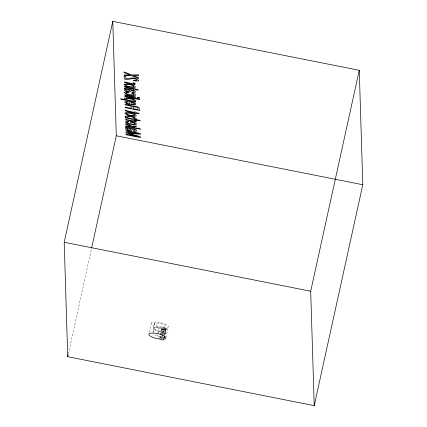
<?xml version="1.0" encoding="UTF-8"?>
<svg xmlns="http://www.w3.org/2000/svg" width="427" height="427" viewBox="0 0 427 427"><rect width="100%" height="100%" fill="white"/><g stroke="black" fill="none" stroke-linecap="round" stroke-linejoin="round"><path stroke-width="0.32" stroke-dasharray="2.13 1.6" d="M153.571 327.445L153.304 329.222L158.518 331.256L164 331.512L165.238 325.31L160.024 323.276L154.542 323.02L153.571 327.445L159.052 327.701L164.267 329.735L164 331.512M154.542 323.02L154.275 324.798L159.49 326.831L164.971 327.087M153.523 331.838L154.323 327.739L159.015 327.957L163.477 329.697L162.116 336.38L157.419 336.161L152.957 334.416M162.116 336.38L163.477 329.697M68.304 354.095L91.447 248.834M149.215 332.462L151.217 323.362M153.186 332.895L154.323 327.739M157.878 333.113L159.015 327.957M157.419 336.161L157.702 334.869M157.846 334.224L158.556 331L163.247 331.219M159.757 338.36L161.929 327.851A2.295 0.651 12.4 0 1 162.954 327.306A2.295 0.651 12.4 0 1 165.665 327.952L166.338 328.555L164.838 335.216M159.874 338.467L162.041 327.957A8.727 2.477 12.4 0 1 151.243 323.143A8.727 2.477 12.4 0 1 163.295 323.463A8.727 2.477 12.4 0 1 165.852 328.059L164.411 334.752M160.232 338.675L161.235 334.122M161.379 333.471L162.522 328.267L162.159 328.059M160.846 338.221L162.991 328.47L162.522 328.267M161.246 339.049L162.244 334.496M162.388 333.845L163.53 328.641L162.991 328.47M161.828 339.187L162.399 336.583M162.97 333.983L164.112 328.779L165.697 328.897L166.338 328.555M162.548 338.627L164.694 328.87M163.552 338.654L164.278 335.211M163.738 338.568L166.028 328.16M164.048 337.938L166.05 328.833M164.112 338.12L164.683 335.521M164.827 334.869L166.258 328.368M164.267 337.821L164.694 335.868M165.863 337.805L168.297 326.751M165.852 328.059L162.041 327.957M163.53 328.641L164.112 328.779M154.094 329.26L158.556 331"/><path stroke-width="0.64" d="M64.205 242.264L112.776 21.35L359.267 70.306L362.795 184.736L314.224 405.65L67.733 356.694L64.205 242.264L310.696 291.219L314.224 405.65M67.733 356.694L68.16 354.746M91.591 248.188L116.304 135.781L112.776 21.35M310.696 291.219L359.267 70.306M116.304 135.781L362.795 184.736M125.912 86.814L126.771 87.386L133.71 88.763L133.694 88.256L135.151 88.544L135.167 89.051L138.135 89.643L138.151 90.182L135.183 89.59L135.199 90.022L133.736 89.734L133.726 89.302L125.762 87.69L124.369 86.809L124.524 86.435L125.912 86.814M126.638 110.412L127.497 110.983L134.436 112.36L134.42 111.858L135.877 112.146L135.893 112.653L138.86 113.24L138.876 113.779L135.909 113.192L135.925 113.619L134.468 113.331L134.452 112.899L126.488 111.287L125.095 110.406L125.25 110.033L126.638 110.412M124.38 88.261L124.529 88.699L126.013 89.248L124.785 89.467L124.278 90.038C125.554 91.736 128.394 92.088 130.39 91.656C130.774 89.851 132.824 90.289 133.891 91.25L133.827 91.912L132.028 91.917L132.044 92.413L134.313 92.643L135.332 92.296L135.316 91.335L133.848 90.385L124.38 88.261M125.575 127.032L125.725 127.47L127.203 128.02L125.981 128.239L125.474 128.81C126.75 130.507 129.584 130.859 131.58 130.427C131.97 128.623 134.019 129.061 135.087 130.021L135.017 130.683L133.224 130.689L133.24 131.185L135.508 131.415L136.528 131.068L136.512 130.107L135.044 129.157L125.575 127.032M124.465 92.536L124.412 92.787C127.054 95.344 132.055 96.182 135.567 95.221L135.594 94.677L134.756 93.897L131.735 92.894L131.751 93.412L133.886 94.271L133.961 94.842L131.206 94.89L127.054 93.897A2.242 0.635 12.4 0 1 126.013 93.262L126.098 92.787L126.605 92.659L128.458 92.76L128.442 92.243L126.616 92.035A3.726 1.057 12.4 0 0 124.94 92.179L124.465 92.536M124.593 98.37L124.684 98.936L126.12 99.806L120.692 98.728L120.708 99.261L135.524 102.202L135.508 101.685L134.099 101.407L135.21 101.279L135.786 100.767C133.096 98.279 128.063 97.393 124.593 98.37M124.177 84.268L124.081 84.615C126.269 87.284 130.609 87.273 133.848 87.567A4.483 1.276 12.4 0 0 135.316 87.097L135.402 86.793C132.861 84.071 127.668 83.292 124.177 84.268M125.058 112.931L124.967 113.272C127.15 115.941 131.495 115.93 134.735 116.229A4.483 1.276 12.4 0 0 136.197 115.76L136.288 115.45C133.742 112.728 128.548 111.949 125.058 112.931M133.341 82.929C130.913 84.487 127.059 81.76 124.385 81.979L124.401 82.512L135.033 84.626L135.017 84.119L133.181 83.756L135.044 83.559L135.172 83.121L133.341 82.929M134.494 120.355C132.066 121.908 128.212 119.186 125.538 119.405L125.554 119.939L136.186 122.047L136.17 121.54L134.334 121.177L136.197 120.985L136.325 120.542L134.494 120.355M126.232 102.197L126.744 103.035L129.776 103.985L129.707 101.658L132.05 102.17L134.702 103.115L135.733 103.916L135.781 104.572C132.285 105.592 127.235 104.743 124.631 102.122L125.832 101.332L128.297 101.423L128.313 101.946L126.232 102.197M126.84 122.09L127.358 122.923L130.39 123.873L130.32 121.551L132.664 122.063L135.316 123.003L136.341 123.803L136.394 124.465C132.893 125.485 127.849 124.636 125.244 122.015L126.445 121.22L128.911 121.316L128.927 121.839L126.84 122.09M134.318 103.996L133.448 104.434L131.196 104.252L131.142 102.491L133.571 103.249L134.318 103.996M134.927 123.889L134.062 124.326L131.81 124.14L131.756 122.378L134.185 123.141L134.927 123.889M138.508 80.324L137.377 81.114L133.459 80.74L133.443 80.201L136.539 80.399L136.677 79.635C132.797 76.769 128.468 80.82 124.294 79.027L124.204 76.113L125.89 76.449L125.965 78.765C129.963 78.392 135.572 76.454 138.508 80.324M134.761 118.423C132.466 119.544 129.034 118.316 126.808 117.121C128.009 115.386 133.117 116.95 134.761 118.423M125.207 116.203L125.271 116.849L126.84 117.751L125.479 117.484L125.495 117.975L140.125 120.878L140.109 120.361L134.82 119.309L135.973 119.128L136.357 118.679C133.736 116.069 128.74 115.429 125.207 116.203M125.698 84.642L125.618 84.872C127.166 86.777 130.363 86.553 132.616 86.964A2.482 0.705 12.4 0 0 133.774 86.713L133.747 86.227C131.489 84.802 128.292 84.119 125.698 84.642M126.579 113.304L126.504 113.529C128.052 115.434 131.244 115.21 133.502 115.621A2.482 0.705 12.4 0 0 134.66 115.37L134.628 114.884C132.37 113.459 129.173 112.781 126.579 113.304M126.162 98.797L127.049 99.779L129.872 100.575L133.197 101.002L134.11 100.804L134.105 100.297C131.81 99.027 128.751 98.199 126.162 98.797M133.144 106.947L133.059 108.655L138.038 109.643L137.916 107.919L137.334 107.444L134.884 106.782L133.144 106.947M125.896 89.958L126.253 90.7L128.362 91.229L129.194 91.031L130.011 90.07L127.161 89.611L125.896 89.958M127.091 128.73L127.449 129.472L129.552 130L130.39 129.803L131.206 128.842L128.351 128.383L127.091 128.73M163.909 339.614L162.265 339.929L159.613 339.011A8.727 2.477 12.4 0 1 148.815 334.202A8.727 2.477 12.4 0 1 160.862 334.517A8.727 2.477 12.4 0 1 163.418 339.113L163.909 339.614M132.834 106.12L132.258 106.264L130.587 105.448L125.068 104.06L125.09 104.78C127.07 105.837 132.018 104.802 131.409 108.325L125.159 107.086L125.175 107.673L139.757 110.572C140.755 106.52 135.583 106.109 132.834 106.12M131.084 126.477L129.728 126.654L125.735 125.858L125.751 126.371L140.334 129.269L140.318 128.757L131.852 127.075L136.325 126.6L136.304 125.922L132.359 126.344L125.671 123.739L125.693 124.422L131.084 126.477M131.617 75.643L124.193 75.718L124.172 75.008L130.128 74.992L124.097 72.627L124.076 71.896L131.596 74.912L138.658 74.864L138.679 75.563L133.133 75.558L138.743 77.778L138.77 78.515L131.617 75.643M138.193 133.55L125.938 132.349L125.954 132.93L138.289 136.624L125.992 134.169L126.013 134.729L140.59 137.622L140.563 136.779L128.201 133.08L140.488 134.291L140.462 133.454L125.885 130.561L125.901 131.121L138.193 133.55M135.359 96.902L124.78 94.799L124.796 95.344L135.375 97.441L135.359 96.902M139.357 97.692L137.334 97.292L137.35 97.836L139.378 98.237L139.357 97.692M139.399 99.037L124.823 96.139L124.839 96.673L139.415 99.571L139.399 99.037"/></g></svg>
